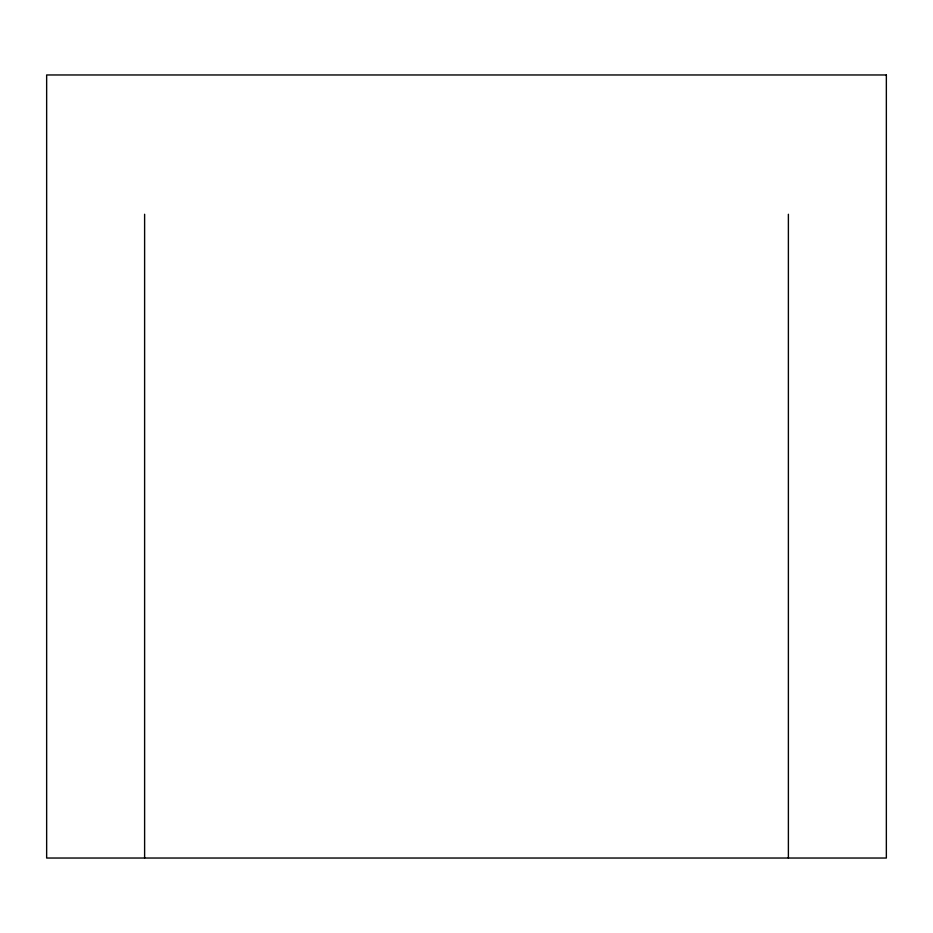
<?xml version="1.0" encoding="UTF-8"?>
<svg xmlns="http://www.w3.org/2000/svg" width="933" height="933" viewBox="0 0 933 933"><rect width="100%" height="100%" fill="white"/><g stroke="black" fill="none" stroke-linecap="round" stroke-linejoin="round"><path stroke-width="1.4" d="M788.385 214.263L788.385 858.033M144.615 214.263L144.615 858.033M886.35 74.967L46.65 74.967L46.65 858.033L886.35 858.033L886.35 74.967"/></g></svg>
